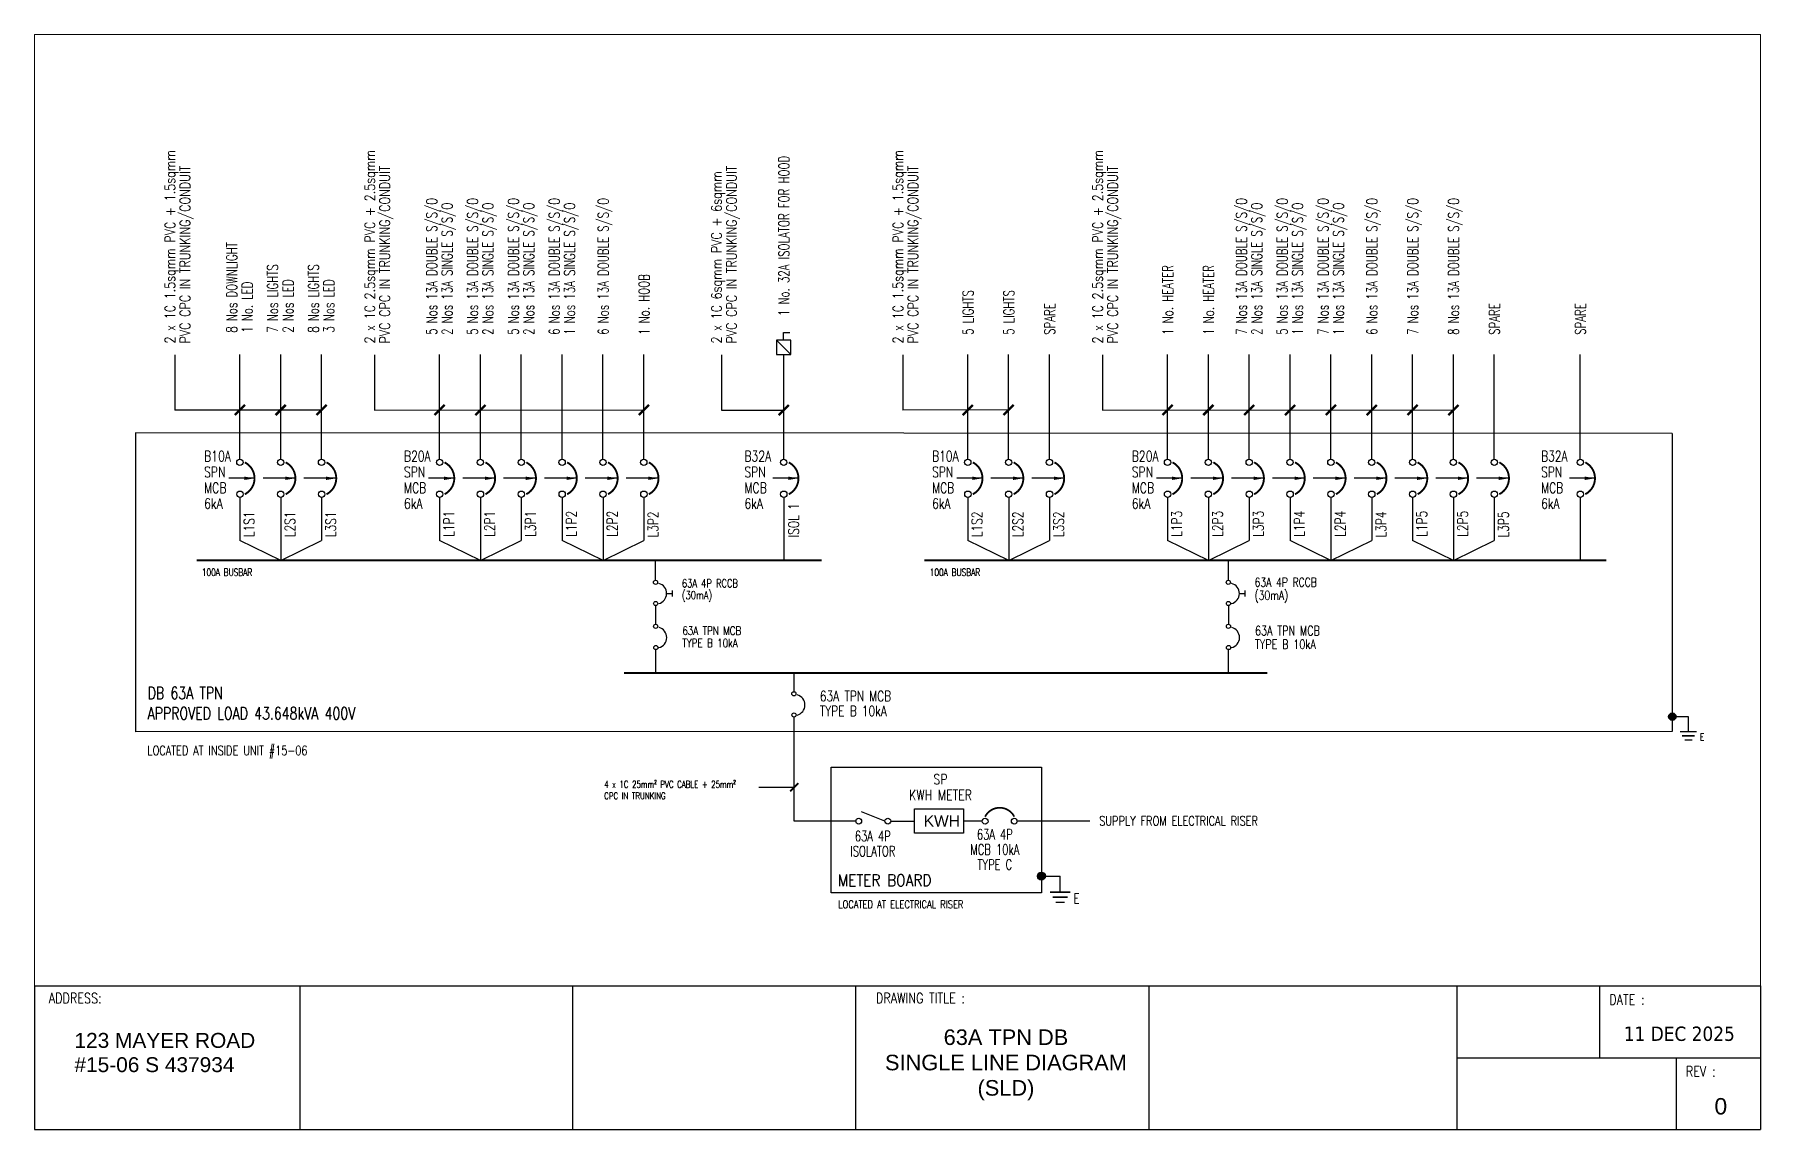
# Paper-space layout 'Layout1' of a CAD drawing. Header units: millimetres. Extents: x 1 to 403, y 1 to 256.
# The model-space entities are those that its viewports show. They can reach past a viewport. Long polylines and large blocks are cut down to what shows.
import ezdxf
from ezdxf.lldxf.tags import DXFTag

# ---------------------------------------------------------------- set-up
doc = ezdxf.new("R2010")
doc.units = ezdxf.units.MM
doc.linetypes.add('DASHED', pattern=[19.05, 12.7, -6.35])
for name, color, linetype in [('E-SLD-FRAME', 8, 'Continuous'), ('E-SLD-LEGENDF', 2, 'Continuous'), ('E-SLD-T1', 2, 'Continuous'), ('SLD', 2, 'Continuous'), ('SLD-LINE', 7, 'Continuous'), ('SLD-TXT', 7, 'Continuous'), ('TXT', 7, 'Continuous')]:
    doc.layers.add(name, color=color, linetype=linetype)
doc.styles.add('ARIAL', font='arial.ttf')
doc.styles.add('ROMANS', font='romans.shx', dxfattribs={"width": 0.8})
doc.styles.add('SB T5-2$0$80', font='simplex.shx', dxfattribs={"width": 0.8, "height": 2})
doc.styles.add('simplex', font='simplex.shx', dxfattribs={"width": 0.7})
doc.styles.add('SLD-TXT', font='romans.shx', dxfattribs={"width": 0.75})
doc.styles.add('TAHOMA', font='tahoma.ttf', dxfattribs={"width": 0.9})
tags = doc.linetypes.add('CENTER', pattern=[2, 1.25, -0.25, 0.25, -0.25]).pattern_tags.tags
tags[10:11] = [DXFTag(74, 4), DXFTag(75, 0), DXFTag(340, '0'), DXFTag(46, 1.0), DXFTag(50, 0.0), DXFTag(44, 0.0), DXFTag(45, 0.0)]
tags[8:9] = [DXFTag(74, 4), DXFTag(75, 0), DXFTag(340, '0'), DXFTag(46, 1.0), DXFTag(50, 0.0), DXFTag(44, 0.0), DXFTag(45, 0.0)]
tags[6:7] = [DXFTag(74, 4), DXFTag(75, 0), DXFTag(340, '0'), DXFTag(46, 1.0), DXFTag(50, 0.0), DXFTag(44, 0.0), DXFTag(45, 0.0)]
tags[4:5] = [DXFTag(74, 4), DXFTag(75, 0), DXFTag(340, '0'), DXFTag(46, 1.0), DXFTag(50, 0.0), DXFTag(44, 0.0), DXFTag(45, 0.0)]
doc.dimstyles.new('1-100', dxfattribs={"dimtxt": 100, "dimasz": 100, "dimexe": 25, "dimexo": 10, "dimgap": 25, "dimtad": 1, "dimdec": 0, "dimzin": 0, "dimdsep": 46, "dimtxsty": 'simplex', "dimcen": 0, "dimclrd": 7, "dimclre": 7, "dimclrt": 7, "dimadec": 0, "dimazin": 0, "dimtfac": 1, "dimtdec": 0, "dimtofl": 0, "dimtmove": 1, "dimatfit": 0, "dimfxl": 1, "dimtolj": 1, "dimtzin": 0, "dimarcsym": 2})

# ---------------------------------------------------------------- blocks, each defined once
blk = doc.blocks.new('MCCB')
at = {"color": 3}
for centre in [(-1, 548), (0, 49)]:
    blk.add_circle(centre, 49.5, dxfattribs=at)
at = {"layer": 'E-SLD-LEGENDF', "const_width": 30}
blk.add_lwpolyline([(77, 49, 0.611384), (77, 548)], format="xyb", dxfattribs=at)
blk = doc.blocks.new('3P ISOL')
at = {"layer": 'SLD', "color": 3, "linetype": 'CENTER', "ltscale": 0.5}
for p, q in [((-132, 0), (132, 264)), ((132, 132), (270, 132)), ((270, 132), (270, 19))]:
    blk.add_line(p, q, dxfattribs=at)
blk.add_lwpolyline([(-132, 0), (132, 0), (132, 264), (-132, 264)], close=True, dxfattribs=at)

msp = doc.modelspace()

# ---------------------------------------------------------------- hatches: boundary and pattern name
at = {"layer": 'E-SLD-LEGENDF'}
h = msp.add_hatch(color=2, dxfattribs=at)
h.dxf.hatch_style = 1
edge = h.paths.add_edge_path()
edge.add_arc((39184, 6988), 81.2, 0, 360)
h = msp.add_hatch(color=256, dxfattribs=at)
h.dxf.hatch_style = 1
edge = h.paths.add_edge_path()
edge.add_arc((25281, 3476), 87.6, 0, 360)

# ---------------------------------------------------------------- linework, layer by layer
for p, q in [((10590, 13743), (16521, 13746)), ((18230, 13743), (19605, 13743)), ((26630, 13743), (34361, 13746)), ((16780, 9994), (16780, 10431)), ((29401, 9994), (29401, 10431)), ((17024, 9702), (17147, 9702)), ((17147, 9772), (17147, 9636)), ((29644, 9702), (29767, 9702)), ((29767, 9772), (29767, 9636)), ((16782, 9436), (16782, 9024)), ((29403, 9436), (29403, 9024)), ((16786, 7951), (16786, 8466)), ((29407, 7951), (29406, 8466)), ((19828, 7951), (19828, 7539)), ((19833, 4687), (19832, 6981)), ((19832, 5428), (19057, 5428)), ((21962, 4688), (22488, 4688))]:
    msp.add_line(p, q)
at = {"color": 3}
msp.add_line((21835, 4688), (21320, 4895), dxfattribs=at)
msp.add_lwpolyline([(22488, 4957), (23564, 4957), (23564, 4419), (22488, 4419)], close=True, dxfattribs=at)
for points in [[(23978, 4687), (23564, 4687)], [(26350, 4685), (24747, 4687)]]:
    msp.add_lwpolyline(points)
for centre in [(16779, 9948), (29400, 9948), (16782, 9482), (29403, 9482), (16782, 8978), (29403, 8978), (16786, 8512), (29406, 8512), (19828, 7493), (19831, 7027)]:
    msp.add_circle(centre, 46.1)
for centre in [(21256, 4687), (21898, 4688)]:
    msp.add_circle(centre, 63.7, dxfattribs=at)
for centre in [(16794, 9702), (29415, 9702), (16798, 8732), (29418, 8732), (19843, 7247)]:
    msp.add_arc(centre, 229, 283.7769, 75.2201)
at = {"layer": 'E-SLD-FRAME', "color": 7, "linetype": 'CENTER', "ltscale": 1.5}
for p, q in [((39184, 13227), (5317, 13243)), ((5317, 13243), (5317, 6656)), ((39184, 13227), (39184, 6660)), ((39184, 6660), (5317, 6656))]:
    msp.add_line(p, q, dxfattribs=at)
msp.add_lwpolyline([(20649, 5874), (25281, 5874), (25281, 3105), (20649, 3105)], close=True, dxfattribs=at)
at = {"layer": 'E-SLD-LEGENDF', "color": 2}
for p, q in [((39538, 6988), (39184, 6988)), ((39538, 6660), (39538, 6988))]:
    msp.add_line(p, q, dxfattribs=at)
at = {"layer": 'E-SLD-LEGENDF'}
for p in [(25281, 3476), (25695, 3122)]:
    msp.add_line(p, (25695, 3476), dxfattribs=at)
at = {"layer": 'E-SLD-LEGENDF', "color": 2}
for points, const_width in [([(39351, 6660), (39724, 6660)], 31), ([(39398, 6567), (39677, 6567)], 31), ([(39454, 6473), (39622, 6473)], 27.9)]:
    msp.add_lwpolyline(points, dxfattribs=dict(at, const_width=const_width))
at = {"layer": 'E-SLD-LEGENDF', "color": 3}
for points, const_width in [([(25472, 3122), (25918, 3122)], 37.2), ([(25527, 3010), (25862, 3010)], 37.2), ([(25594, 2898), (25795, 2898)], 33.5)]:
    msp.add_lwpolyline(points, dxfattribs=dict(at, const_width=const_width))
at = {"layer": 'E-SLD-LEGENDF', "color": 2}
msp.add_circle((39184, 6988), 81.2, dxfattribs=at)
at = {"layer": 'E-SLD-LEGENDF'}
msp.add_circle((25281, 3476), 87.6, dxfattribs=at)
at = {"layer": 'SLD', "color": 7}
for p, q in [((6189, 14964), (6189, 13743)), ((10590, 14964), (10590, 13743)), ((18230, 14964), (18230, 13743)), ((22229, 14964), (22229, 13743)), ((26630, 14964), (26630, 13743)), ((9420, 13743), (6189, 13743)), ((24560, 13746), (22229, 13743))]:
    msp.add_line(p, q, dxfattribs=at)
at = {"layer": 'SLD', "color": 2, "const_width": 42.4}
for points in [[(6665, 10431), (20437, 10431)], [(22705, 10431), (37730, 10431)], [(16085, 7951), (30257, 7951)]]:
    msp.add_lwpolyline(points, dxfattribs=at)
at = {"layer": 'SLD-LINE', "linetype": 'ByBlock'}
for p, q in [((7620, 12661), (7620, 14967)), ((8520, 12661), (8520, 14967)), ((9420, 12661), (9420, 14967)), ((12021, 12661), (12021, 14967)), ((12921, 12661), (12921, 14967)), ((19605, 12661), (19605, 14967)), ((23660, 12661), (23660, 14967)), ((24560, 12661), (24560, 14967)), ((28061, 12661), (28061, 14967)), ((28961, 12661), (28961, 14967)), ((7621, 11821), (7621, 10868)), ((8521, 11821), (8521, 10431)), ((9421, 11821), (9421, 10868)), ((12022, 11821), (12022, 10868)), ((12922, 11821), (12922, 10431)), ((13822, 11821), (13822, 10868)), ((14722, 11821), (14722, 10868)), ((15622, 11821), (15622, 10431)), ((16522, 11821), (16522, 10868)), ((19606, 11821), (19606, 10431)), ((23661, 11821), (23661, 10868)), ((24561, 11821), (24561, 10431)), ((25461, 11821), (25461, 10868)), ((28062, 11821), (28062, 10868)), ((28962, 11821), (28962, 10431)), ((29862, 11821), (29862, 10868)), ((30762, 11821), (30762, 10868)), ((31662, 11821), (31662, 10431)), ((32562, 11821), (32562, 10868)), ((33462, 11821), (33462, 10868)), ((34362, 11821), (34362, 10431)), ((35262, 11821), (35262, 10868)), ((37157, 11821), (37157, 10431)), ((8521, 10431), (7621, 10868)), ((8521, 10431), (9421, 10868)), ((12922, 10431), (12022, 10868)), ((12922, 10431), (13822, 10868)), ((15622, 10431), (14722, 10868)), ((15622, 10431), (16522, 10868)), ((24561, 10431), (23661, 10868)), ((24561, 10431), (25461, 10868)), ((28962, 10431), (28062, 10868)), ((28962, 10431), (29862, 10868)), ((31662, 10431), (30762, 10868)), ((31662, 10431), (32562, 10868)), ((34362, 10431), (33462, 10868)), ((34362, 10431), (35262, 10868))]:
    msp.add_line(p, q, dxfattribs=at)
at = {"layer": 'SLD-LINE', "ltscale": 20}
for p, q in [((13821, 12661), (13821, 14967)), ((14721, 12661), (14721, 14967)), ((15621, 12661), (15621, 14967)), ((29861, 12661), (29861, 14967)), ((30761, 12661), (30761, 14967)), ((31661, 12661), (31661, 14967)), ((33461, 12661), (33461, 14967)), ((34361, 12661), (34361, 14967))]:
    msp.add_line(p, q, dxfattribs=at)
at = {"layer": 'SLD-LINE', "ltscale": 10}
for p, q in [((16521, 12661), (16521, 14967)), ((32561, 12661), (32561, 14967))]:
    msp.add_line(p, q, dxfattribs=at)
at = {"layer": 'SLD-LINE', "linetype": 'DASHED', "ltscale": 10}
for p, q in [((25460, 12661), (25460, 14967)), ((35261, 12661), (35261, 14967)), ((37156, 12661), (37156, 14967))]:
    msp.add_line(p, q, dxfattribs=at)
at = {"layer": 'SLD-LINE'}
msp.add_line((21192, 4688), (19833, 4687), dxfattribs=at)
at = {"layer": 'SLD-TXT'}
for points, const_width in [([(7508, 13634), (7732, 13858)], 52.7), ([(8408, 13634), (8632, 13858)], 52.7), ([(9308, 13634), (9532, 13858)], 52.7), ([(11909, 13634), (12133, 13858)], 52.7), ([(12809, 13634), (13033, 13858)], 52.7), ([(16409, 13634), (16633, 13858)], 52.7), ([(19493, 13632), (19717, 13855)], 52.7), ([(23548, 13634), (23772, 13858)], 52.7), ([(24448, 13634), (24672, 13858)], 52.7), ([(27949, 13634), (28173, 13858)], 52.7), ([(28849, 13634), (29073, 13858)], 52.7), ([(29749, 13633), (29973, 13856)], 52.7), ([(30649, 13633), (30873, 13857)], 52.7), ([(31549, 13633), (31773, 13857)], 52.7), ([(32449, 13634), (32673, 13858)], 52.7), ([(33349, 13634), (33573, 13858)], 52.7), ([(34249, 13634), (34473, 13858)], 52.7), ([(19746, 5342), (19926, 5522)], 42.5)]:
    msp.add_lwpolyline(points, dxfattribs=dict(at, const_width=const_width))

# ---------------------------------------------------------------- block references
at = {"layer": 'SLD', "xscale": 1.2, "yscale": 1.2, "zscale": 1.2, "rotation": 90}
msp.add_blockref('3P ISOL', (19758, 15126), dxfattribs=at)
at = {"layer": 'SLD', "lineweight": -3, "xscale": 1.405565615069709, "yscale": 1.405565615069709, "zscale": 1.405565615069709}
for p in [(7621, 11821), (8521, 11821), (9421, 11821), (12022, 11821), (12922, 11821), (13822, 11821), (14722, 11821), (15622, 11821), (16522, 11821), (19606, 11821), (23661, 11821), (24561, 11821), (25461, 11821), (28062, 11821), (28962, 11821), (29862, 11821), (30762, 11821), (31662, 11821), (32562, 11821), (33462, 11821), (34362, 11821), (35262, 11821), (37157, 11821)]:
    msp.add_blockref('MCCB', p, dxfattribs=at)
at = {"layer": 'SLD', "lineweight": -3, "xscale": 1.287692247773517, "yscale": 1.287692247773517, "zscale": 1.287692247773517, "rotation": 90}
msp.add_blockref('MCCB', (24747, 4687), dxfattribs=at)

# ---------------------------------------------------------------- texts
at = {"color": 0, "insert": (22688, 4813), "char_height": 245, "width": 881.84, "attachment_point": 1, "style": 'ARIAL'}
msp.add_mtext('{\\W1;KWH}', dxfattribs=at)
at = {"layer": 'E-SLD-T1', "color": 7, "style": 'ROMANS'}
for s, height, width, p in [('METER BOARD', 259.26, 0.85, (20797, 3255)), ('LOCATED AT ELECTRICAL RISER', 166.91, 0.8, (20804, 2771))]:
    msp.add_text(s, height=height, dxfattribs=dict(at, width=width)).set_placement(p)
at = {"layer": 'SLD', "color": 7, "style": 'SB T5-2$0$80', "width": 0.75}
for s, p in [('L1S1', (7938, 10942)), ('L2S1', (8838, 10942)), ('L3S1', (9738, 10942)), ('L1P1', (12339, 10951)), ('L2P1', (13239, 10951)), ('L3P1', (14139, 10951)), ('L1P2', (15039, 10951)), ('L2P2', (15939, 10951)), ('L3P2', (16839, 10935)), ('ISOL 1', (19937, 10935)), ('L1S2', (23978, 10942)), ('L2S2', (24878, 10942)), ('L3S2', (25778, 10942)), ('L1P3', (28379, 10951)), ('L2P3', (29279, 10951)), ('L3P3', (30179, 10951)), ('L1P4', (31079, 10951)), ('L2P4', (31979, 10951)), ('L3P4', (32879, 10935)), ('L1P5', (33779, 10951)), ('L2P5', (34679, 10951)), ('L3P5', (35579, 10935))]:
    msp.add_text(s, height=230, rotation=90, dxfattribs=at).set_placement(p)
at = {"layer": 'SLD-TXT', "style": 'ROMANS', "width": 0.7}
for s, p in [('1 No. 32A ISOLATOR FOR HOOD', (19726, 15815)), ('5 Nos 13A DOUBLE S/S/O', (11966, 15401)), ('2 Nos 13A SINGLE S/S/O', (12303, 15401)), ('5 Nos 13A DOUBLE S/S/O', (12866, 15401)), ('2 Nos 13A SINGLE S/S/O', (13203, 15401)), ('5 Nos 13A DOUBLE S/S/O', (13766, 15401)), ('2 Nos 13A SINGLE S/S/O', (14103, 15401)), ('6 Nos 13A DOUBLE S/S/O', (14666, 15401)), ('1 Nos 13A SINGLE S/S/O', (15003, 15401)), ('6 Nos 13A DOUBLE S/S/O', (15743, 15401)), ('7 Nos 13A DOUBLE S/S/O', (29806, 15401)), ('2 Nos 13A SINGLE S/S/O', (30143, 15401)), ('5 Nos 13A DOUBLE S/S/O', (30706, 15401)), ('1 Nos 13A SINGLE S/S/O', (31043, 15401)), ('7 Nos 13A DOUBLE S/S/O', (31606, 15401)), ('1 Nos 13A SINGLE S/S/O', (31943, 15401)), ('6 Nos 13A DOUBLE S/S/O', (32683, 15401)), ('7 Nos 13A DOUBLE S/S/O', (33583, 15401)), ('8 Nos 13A DOUBLE S/S/O', (34483, 15401)), ('8 Nos DOWNLIGHT', (7560, 15447)), ('7 Nos LIGHTS', (8460, 15447)), ('8 Nos LIGHTS', (9360, 15447)), ('1 No. HEATER', (28183, 15401)), ('1 No. HEATER', (29083, 15401)), ('1 No. LED', (7900, 15447)), ('2 Nos LED', (8800, 15447)), ('3 Nos LED', (9700, 15447)), ('1 No. HOOB', (16643, 15401)), ('5 LIGHTS', (23782, 15401)), ('5 LIGHTS', (24682, 15401)), ('SPARE', (25582, 15401)), ('SPARE', (35383, 15401)), ('SPARE', (37278, 15401))]:
    msp.add_text(s, height=235, rotation=90, dxfattribs=at).set_placement(p)
at = {"layer": 'SLD-TXT', "char_height": 225, "width": 6441.57, "attachment_point": 1, "rotation": 90, "line_spacing_factor": 0.880435, "style": 'SLD-TXT'}
for s, insert in [('{\\W0.8;2 x 1C 1.5sqmm PVC + 1.5sqmm \\PPVC CPC IN TRUNKING/CONDUIT}', (5969, 15210)), ('{\\W0.8;2 x 1C 2.5sqmm PVC + 2.5sqmm \\PPVC CPC IN TRUNKING/CONDUIT}', (10370, 15210)), ('{\\W0.8;2 x 1C 1.5sqmm PVC + 1.5sqmm \\PPVC CPC IN TRUNKING/CONDUIT}', (22009, 15210)), ('{\\W0.8;2 x 1C 2.5sqmm PVC + 2.5sqmm \\PPVC CPC IN TRUNKING/CONDUIT}', (26410, 15210)), ('{\\W0.8;2 x 1C 6sqmm PVC + 6sqmm \\PPVC CPC IN TRUNKING/CONDUIT}', (18010, 15210))]:
    msp.add_mtext(s, dxfattribs=dict(at, insert=insert))
at = {"layer": 'SLD-TXT', "attachment_point": 1, "style": 'SLD-TXT'}
for s, insert, char_height, width, line_spacing_factor in [('B10A\\PSPN\\PMCB\\P6kA', (6835, 12843), 230, 3289.01, 0.908108), ('B20A\\PSPN\\PMCB\\P6kA', (11236, 12843), 230, 654.33, 0.908108), ('B32A\\PSPN\\PMCB\\P6kA', (18741, 12843), 230, 654.33, 0.908108), ('B10A\\PSPN\\PMCB\\P6kA', (22875, 12843), 230, 3289.01, 0.908108), ('B20A\\PSPN\\PMCB\\P6kA', (27276, 12843), 230, 654.33, 0.908108), ('B32A\\PSPN\\PMCB\\P6kA', (36292, 12843), 230, 654.33, 0.908108), ('63A 4P RCCB\\P(30mA)', (17361, 10016), 178.58, 1514.54, 0.869565), ('63A 4P RCCB\\P(30mA)', (29979, 10050), 198.58, 2839.67, 0.869565), ('63A TPN MCB\\PTYPE B 10kA', (17370, 8978), 188, 1514.54, 0.869565), ('63A TPN MCB\\PTYPE B 10kA', (29988, 8987), 206.93, 1666.97, 0.869565), ('63A TPN MCB\\PTYPE B 10kA', (20403, 7556), 226.79, 1826.98, 0.869565), ('\\pxqc;{\\W0.8;SP\\PKWH METER}', (22230, 5721), 222.22, 1658.2, 0.934884), ('\\pxqc;{\\W0.7;63A 4P\\PISOLATOR}', (19922, 4473), 230, 3289.01, 0.869565), ('\\pxqc;{\\W0.7;63A 4P\\PMCB 10kA\\PTYPE C}', (22611, 4512), 230, 3289.01, 0.869565), ('{\\W0.75;E}', (25991, 3090), 216.7, 3013.18, 0.908108)]:
    msp.add_mtext(s, dxfattribs=dict(at, insert=insert, char_height=char_height, width=width, line_spacing_factor=line_spacing_factor))
at = {"layer": 'SLD-TXT', "color": 7, "attachment_point": 1, "style": 'SLD-TXT'}
for s, insert, char_height, width in [('100A BUSBAR', (6781, 10250), 159.51, 6084.74), ('100A BUSBAR', (22821, 10250), 159.51, 6084.74), ('DB 63A TPN\\PAPPROVED LOAD 43.648kVA 400V', (5587, 7646), 269.61, 8404.47), ('LOCATED AT INSIDE UNIT #15-06', (5583, 6349), 209.08, 4484.73), ('4 x 1C 25mm² PVC CABLE + 25mm²\\PCPC IN TRUNKING', (15648, 5573), 151.51, 3481.6), ('SUPPLY FROM ELECTRICAL RISER', (26556, 4798), 210, 4297.57)]:
    msp.add_mtext(s, dxfattribs=dict(at, insert=insert, char_height=char_height, width=width))
at = {"layer": 'SLD-TXT', "color": 2, "insert": (39794, 6620), "char_height": 159, "width": 2010.97, "attachment_point": 1, "line_spacing_factor": 0.908108, "style": 'SLD-TXT'}
msp.add_mtext('{\\W0.75;E}', dxfattribs=at)

# ---------------------------------------------------------------- leaders
at = {"layer": 'SLD'}
for points in [[(7944, 12241), (7379, 12241)], [(8844, 12241), (8130, 12241)], [(9744, 12241), (9030, 12241)], [(12345, 12241), (11780, 12241)], [(13245, 12241), (12531, 12241)], [(14145, 12241), (13431, 12241)], [(15045, 12241), (14331, 12241)], [(15945, 12241), (15231, 12241)], [(16845, 12241), (16131, 12241)], [(19929, 12241), (19364, 12241)], [(23984, 12241), (23419, 12241)], [(24884, 12241), (24170, 12241)], [(25784, 12241), (25070, 12241)], [(28385, 12241), (27820, 12241)], [(29285, 12241), (28571, 12241)], [(30185, 12241), (29471, 12241)], [(31085, 12241), (30371, 12241)], [(31985, 12241), (31271, 12241)], [(32885, 12241), (32171, 12241)], [(33785, 12241), (33071, 12241)], [(34685, 12241), (33971, 12241)], [(35585, 12241), (34871, 12241)], [(37481, 12241), (36916, 12241)]]:
    msp.add_leader(points, dimstyle='1-100', override={"dimasz": 225}, dxfattribs=at)

psp = doc.layouts.get("Layout1")

# ---------------------------------------------------------------- linework, layer by layer
at = {"color": 7}
for p, q in [((0.62, 34.33), (402.92, 34.33)), ((0.62, 34.33), (0.62, 0.87)), ((62.5, 34.33), (62.5, 0.87)), ((126.05, 34.33), (126.05, 0.87)), ((191.95, 34.33), (191.95, 0.87)), ((260.32, 34.33), (260.32, 0.87)), ((332.13, 34.33), (332.13, 0.87)), ((365.42, 34.33), (365.42, 17.6)), ((402.92, 34.33), (402.92, 0.87)), ((383.28, 17.6), (383.28, 0.87)), ((0.62, 0.87), (402.92, 0.87))]:
    psp.add_line(p, q, dxfattribs=at)
at = {"layer": 'TXT', "color": 7}
psp.add_line((332.13, 17.6), (402.92, 17.6), dxfattribs=at)

# ---------------------------------------------------------------- texts
at = {"layer": 'TXT', "color": 7, "style": 'simplex', "width": 0.8}
for s, height, p in [('ADDRESS:', 2.391, (3.96, 30.3)), ('DRAWING TITLE :', 2.3906, (196.75, 30.3)), ('DATE :', 2.391, (367.68, 29.94)), ('REV :', 2.391, (385.54, 13.21))]:
    psp.add_text(s, height=height, dxfattribs=at).set_placement(p)
at = {"layer": 'TXT', "color": 7}
for s, height, style, p in [('11 DEC 2025', 3.3468, 'TAHOMA', (371.06, 21.51)), ('0', 3.82, 'ARIAL', (392.19, 4.37))]:
    psp.add_text(s, height=height, dxfattribs=dict(at, style=style)).set_placement(p)
at = {"layer": 'TXT', "color": 7, "attachment_point": 1, "line_spacing_factor": 0.975, "style": 'ARIAL'}
for s, insert, char_height, width in [('\\pxqc;63A TPN DB\\PSINGLE LINE DIAGRAM\\P(SLD)', (196.4, 24.19), 3.6322, 61.3024), ('123 MAYER ROAD\\P#15-06 S 437934', (9.93, 23.37), 3.4798, 44.0258)]:
    psp.add_mtext(s, dxfattribs=dict(at, insert=insert, char_height=char_height, width=width))

# ---------------------------------------------------------------- viewports
at = {"layer": '0'}
psp.add_viewport(center=(201.77, 145.19), size=(402.3, 221.7116), view_center_point=(22110.71, 11537.89), view_height=20959.6485, dxfattribs=at)

doc.saveas('drawing.dxf')
